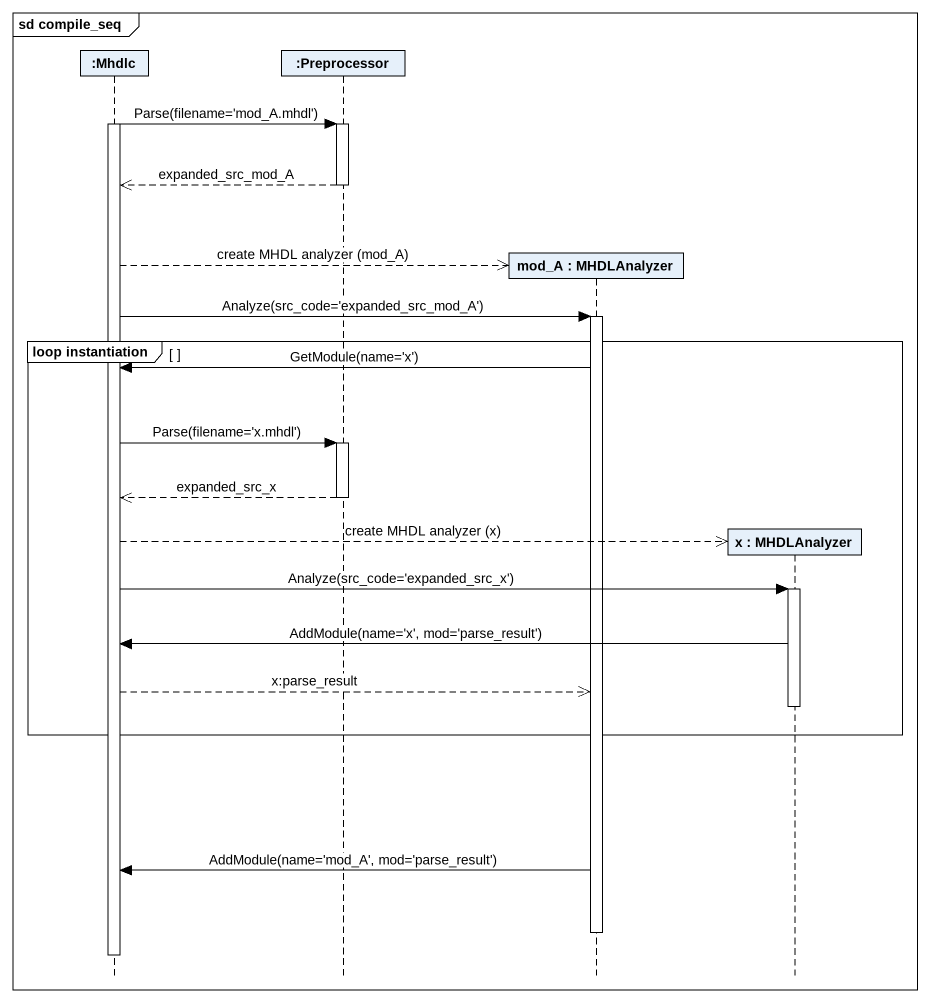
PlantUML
@startuml
mainframe sd compile_seq
hide footbox
participant ":Mhdlc" as Mhdlc
participant ":Preprocessor" as Preprocessor
participant "mod_A : MHDLAnalyzer" as mod_A
participant "x : MHDLAnalyzer" as x_

activate Mhdlc
Mhdlc -> Preprocessor : Parse(filename='mod_A.mhdl')
activate Preprocessor
Preprocessor -->> Mhdlc : expanded_src_mod_A
deactivate Preprocessor
Mhdlc -->> mod_A ** : create MHDL analyzer (mod_A)
Mhdlc -> mod_A : Analyze(src_code='expanded_src_mod_A')
activate mod_A
group loop instantiation [ ]
  mod_A -> Mhdlc : GetModule(name='x')
  Mhdlc -> Preprocessor : Parse(filename='x.mhdl')
  activate Preprocessor
  Preprocessor -->> Mhdlc : expanded_src_x
  deactivate Preprocessor
  Mhdlc -->> x_ ** : create MHDL analyzer (x)
  Mhdlc -> x_ : Analyze(src_code='expanded_src_x')
  activate x_
  x_ -> Mhdlc : AddModule(name='x', mod='parse_result')
  Mhdlc -->> mod_A : x:parse_result
  deactivate x_
end
mod_A -> Mhdlc : AddModule(name='mod_A', mod='parse_result')
deactivate mod_A
deactivate Mhdlc
@enduml
